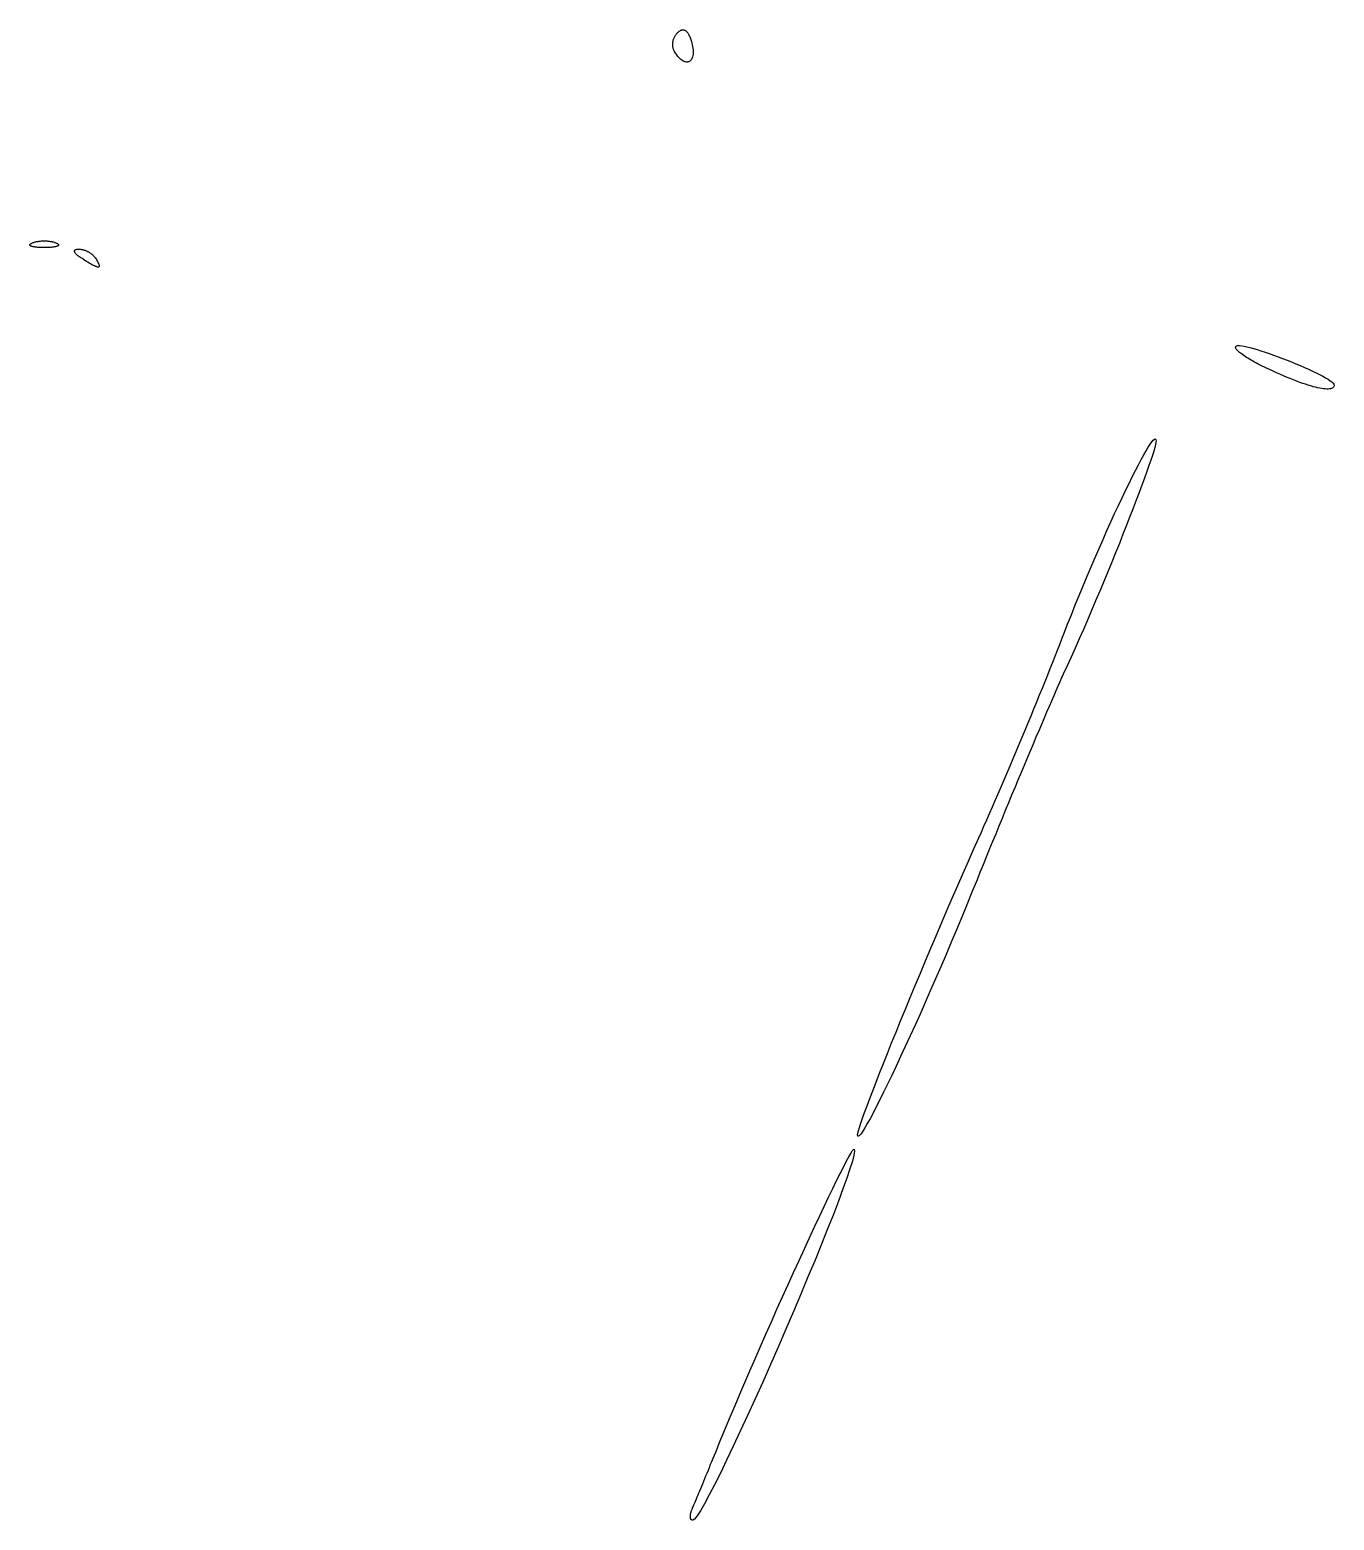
# Model space of a CAD drawing. Extents: x 61.4 to 117, y 125.4 to 225.4.
# Drawn here: x 67.59 to 77.81, y 147.22 to 158.9 of the extents above; entities that cross this region are included whole.
import ezdxf

# ---------------------------------------------------------------- set-up
doc = ezdxf.new("R2010")
doc.units = 0
doc.layers.add('LAYER_1', color=7, linetype='CONTINUOUS')

msp = doc.modelspace()

# ---------------------------------------------------------------- linework, layer by layer
at = {"layer": 'LAYER_1', "color": 7}
for points in [[(72.642, 158.731), (72.64, 158.735), (72.638, 158.739), (72.635, 158.744), (72.634, 158.749), (72.632, 158.753), (72.631, 158.758), (72.63, 158.763), (72.629, 158.768), (72.628, 158.774), (72.627, 158.779), (72.627, 158.784), (72.627, 158.789), (72.627, 158.795), (72.628, 158.8), (72.628, 158.805), (72.629, 158.811), (72.63, 158.816), (72.631, 158.821), (72.633, 158.826), (72.634, 158.831), (72.636, 158.837), (72.638, 158.842), (72.64, 158.847), (72.643, 158.851), (72.645, 158.856), (72.648, 158.861), (72.651, 158.865), (72.654, 158.87), (72.658, 158.874), (72.661, 158.878), (72.665, 158.882)], [(72.665, 158.882), (72.669, 158.886), (72.674, 158.89), (72.678, 158.893), (72.682, 158.896), (72.687, 158.899), (72.691, 158.901), (72.695, 158.902), (72.699, 158.903), (72.703, 158.904), (72.707, 158.904), (72.711, 158.904), (72.715, 158.903), (72.719, 158.902), (72.723, 158.9), (72.726, 158.898), (72.73, 158.895), (72.734, 158.892), (72.737, 158.889), (72.741, 158.885), (72.744, 158.88), (72.747, 158.876), (72.75, 158.87), (72.754, 158.865), (72.757, 158.858), (72.76, 158.852), (72.763, 158.845), (72.765, 158.837), (72.768, 158.829), (72.771, 158.821), (72.774, 158.812), (72.776, 158.802)], [(72.776, 158.802), (72.78, 158.787), (72.783, 158.773), (72.785, 158.759), (72.786, 158.746), (72.786, 158.734), (72.786, 158.723), (72.786, 158.712), (72.784, 158.702), (72.782, 158.693), (72.78, 158.685), (72.776, 158.678), (72.773, 158.672), (72.769, 158.666), (72.764, 158.661), (72.759, 158.657), (72.754, 158.654), (72.748, 158.652), (72.742, 158.651), (72.735, 158.651), (72.728, 158.652), (72.721, 158.654), (72.714, 158.657), (72.706, 158.661), (72.699, 158.666), (72.691, 158.672), (72.683, 158.679), (72.675, 158.687), (72.667, 158.696), (72.659, 158.707), (72.65, 158.718), (72.642, 158.731)], [(67.701, 157.197), (67.692, 157.197), (67.683, 157.198), (67.674, 157.198), (67.665, 157.198), (67.657, 157.199), (67.65, 157.199), (67.643, 157.2), (67.636, 157.201), (67.63, 157.201), (67.624, 157.202), (67.618, 157.203), (67.613, 157.204), (67.608, 157.205), (67.604, 157.206), (67.601, 157.208), (67.597, 157.209), (67.595, 157.21), (67.592, 157.212), (67.591, 157.213), (67.589, 157.215), (67.589, 157.216), (67.588, 157.218), (67.589, 157.22), (67.589, 157.221), (67.591, 157.223), (67.592, 157.225), (67.595, 157.227), (67.598, 157.229), (67.601, 157.23), (67.605, 157.232), (67.61, 157.234)], [(67.61, 157.234), (67.615, 157.236), (67.62, 157.238), (67.625, 157.24), (67.631, 157.241), (67.636, 157.243), (67.642, 157.244), (67.648, 157.245), (67.654, 157.246), (67.66, 157.247), (67.666, 157.248), (67.673, 157.248), (67.679, 157.249), (67.685, 157.249), (67.692, 157.249), (67.698, 157.25), (67.705, 157.25), (67.711, 157.249), (67.717, 157.249), (67.724, 157.249), (67.73, 157.248), (67.736, 157.248), (67.743, 157.247), (67.749, 157.246), (67.755, 157.245), (67.761, 157.244), (67.766, 157.243), (67.772, 157.241), (67.778, 157.24), (67.783, 157.238), (67.788, 157.236), (67.793, 157.234)], [(67.793, 157.234), (67.798, 157.232), (67.802, 157.23), (67.805, 157.229), (67.808, 157.227), (67.81, 157.225), (67.812, 157.223), (67.813, 157.221), (67.814, 157.22), (67.814, 157.218), (67.814, 157.216), (67.813, 157.215), (67.812, 157.213), (67.81, 157.212), (67.808, 157.21), (67.805, 157.209), (67.802, 157.208), (67.798, 157.206), (67.794, 157.205), (67.79, 157.204), (67.785, 157.203), (67.779, 157.202), (67.773, 157.201), (67.767, 157.201), (67.76, 157.2), (67.753, 157.199), (67.745, 157.199), (67.737, 157.198), (67.729, 157.198), (67.72, 157.198), (67.711, 157.197), (67.701, 157.197)], [(67.994, 157.113), (67.988, 157.117), (67.982, 157.121), (67.977, 157.125), (67.972, 157.128), (67.967, 157.132), (67.963, 157.136), (67.959, 157.139), (67.955, 157.143), (67.951, 157.146), (67.949, 157.149), (67.946, 157.152), (67.944, 157.155), (67.942, 157.158), (67.94, 157.161), (67.939, 157.163), (67.938, 157.166), (67.938, 157.168), (67.938, 157.17), (67.938, 157.172), (67.939, 157.174), (67.94, 157.176), (67.942, 157.177), (67.943, 157.179), (67.946, 157.18), (67.948, 157.181), (67.951, 157.182), (67.955, 157.183), (67.958, 157.184), (67.962, 157.184), (67.967, 157.185), (67.972, 157.185)], [(67.972, 157.185), (67.977, 157.185), (67.981, 157.184), (67.986, 157.184), (67.991, 157.183), (67.996, 157.182), (68.001, 157.181), (68.006, 157.18), (68.011, 157.179), (68.015, 157.177), (68.02, 157.176), (68.025, 157.174), (68.03, 157.172), (68.035, 157.17), (68.04, 157.168), (68.044, 157.165), (68.049, 157.163), (68.054, 157.16), (68.058, 157.157), (68.063, 157.154), (68.067, 157.151), (68.071, 157.148), (68.075, 157.145), (68.079, 157.142), (68.083, 157.138), (68.086, 157.135), (68.09, 157.131), (68.093, 157.128), (68.096, 157.124), (68.099, 157.12), (68.102, 157.116), (68.104, 157.113)], [(68.104, 157.113), (68.11, 157.104), (68.114, 157.096), (68.118, 157.089), (68.122, 157.082), (68.125, 157.076), (68.128, 157.07), (68.13, 157.065), (68.131, 157.06), (68.132, 157.056), (68.132, 157.053), (68.132, 157.05), (68.131, 157.048), (68.13, 157.046), (68.128, 157.045), (68.125, 157.044), (68.122, 157.044), (68.118, 157.045), (68.113, 157.046), (68.108, 157.048), (68.102, 157.05), (68.096, 157.053), (68.089, 157.056), (68.081, 157.06), (68.073, 157.065), (68.064, 157.07), (68.054, 157.076), (68.043, 157.082), (68.032, 157.089), (68.02, 157.096), (68.008, 157.104), (67.995, 157.113)], [(77.298, 156.244), (77.281, 156.252), (77.264, 156.26), (77.247, 156.268), (77.231, 156.276), (77.216, 156.284), (77.201, 156.292), (77.187, 156.3), (77.173, 156.308), (77.16, 156.315), (77.147, 156.323), (77.135, 156.33), (77.123, 156.337), (77.112, 156.344), (77.102, 156.351), (77.093, 156.358), (77.084, 156.364), (77.076, 156.37), (77.068, 156.376), (77.062, 156.382), (77.056, 156.387), (77.051, 156.393), (77.047, 156.397), (77.043, 156.402), (77.04, 156.406), (77.039, 156.41), (77.038, 156.414), (77.038, 156.417), (77.039, 156.42), (77.04, 156.423), (77.043, 156.425), (77.047, 156.427)], [(77.047, 156.427), (77.056, 156.429), (77.069, 156.429), (77.086, 156.428), (77.105, 156.424), (77.127, 156.42), (77.151, 156.414), (77.178, 156.407), (77.207, 156.398), (77.237, 156.389), (77.269, 156.378), (77.302, 156.367), (77.336, 156.355), (77.371, 156.342), (77.406, 156.329), (77.441, 156.315), (77.476, 156.301), (77.511, 156.287), (77.545, 156.272), (77.578, 156.258), (77.61, 156.243), (77.64, 156.229), (77.669, 156.215), (77.696, 156.202), (77.721, 156.189), (77.743, 156.176), (77.763, 156.165), (77.779, 156.154), (77.793, 156.144), (77.803, 156.135), (77.809, 156.127), (77.811, 156.12)], [(77.811, 156.12), (77.81, 156.114), (77.808, 156.108), (77.805, 156.103), (77.801, 156.099), (77.796, 156.095), (77.789, 156.092), (77.782, 156.09), (77.773, 156.089), (77.763, 156.088), (77.752, 156.088), (77.74, 156.089), (77.727, 156.09), (77.713, 156.092), (77.697, 156.095), (77.681, 156.098), (77.664, 156.102), (77.646, 156.107), (77.627, 156.113), (77.607, 156.119), (77.586, 156.126), (77.564, 156.133), (77.541, 156.141), (77.517, 156.15), (77.493, 156.16), (77.467, 156.17), (77.441, 156.18), (77.414, 156.192), (77.386, 156.204), (77.358, 156.216), (77.328, 156.23), (77.298, 156.244)], [(76.415, 155.683), (76.414, 155.671), (76.411, 155.654), (76.405, 155.63), (76.397, 155.602), (76.386, 155.568), (76.374, 155.53), (76.359, 155.488), (76.343, 155.441), (76.324, 155.39), (76.304, 155.336), (76.283, 155.278), (76.26, 155.218), (76.235, 155.155), (76.21, 155.089), (76.183, 155.021), (76.155, 154.951), (76.127, 154.879), (76.097, 154.806), (76.067, 154.732), (76.036, 154.657), (76.005, 154.581), (75.973, 154.505), (75.941, 154.429), (75.909, 154.353), (75.877, 154.278), (75.845, 154.203), (75.813, 154.13), (75.781, 154.058), (75.75, 153.988), (75.719, 153.919), (75.688, 153.853)], [(75.693, 154.171), (75.722, 154.246), (75.752, 154.32), (75.782, 154.396), (75.812, 154.471), (75.843, 154.546), (75.874, 154.621), (75.906, 154.695), (75.937, 154.768), (75.968, 154.84), (75.999, 154.91), (76.03, 154.98), (76.061, 155.047), (76.09, 155.112), (76.12, 155.175), (76.148, 155.236), (76.176, 155.294), (76.203, 155.349), (76.228, 155.401), (76.253, 155.449), (76.276, 155.494), (76.298, 155.535), (76.318, 155.572), (76.337, 155.605), (76.354, 155.633), (76.369, 155.656), (76.382, 155.675), (76.393, 155.688), (76.402, 155.695), (76.409, 155.697), (76.414, 155.694), (76.415, 155.683)], [(75.025, 152.571), (75.046, 152.616), (75.066, 152.663), (75.088, 152.712), (75.11, 152.762), (75.132, 152.813), (75.154, 152.864), (75.177, 152.917), (75.2, 152.971), (75.224, 153.025), (75.247, 153.08), (75.271, 153.136), (75.294, 153.192), (75.318, 153.248), (75.342, 153.304), (75.365, 153.36), (75.389, 153.416), (75.412, 153.472), (75.435, 153.528), (75.458, 153.583), (75.48, 153.638), (75.502, 153.692), (75.524, 153.745), (75.545, 153.797), (75.566, 153.849), (75.586, 153.899), (75.606, 153.948), (75.625, 153.996), (75.643, 154.042), (75.661, 154.087), (75.677, 154.13), (75.693, 154.171)], [(75.688, 153.853), (75.675, 153.824), (75.661, 153.793), (75.646, 153.759), (75.63, 153.722), (75.613, 153.684), (75.595, 153.643), (75.577, 153.6), (75.557, 153.555), (75.537, 153.509), (75.516, 153.46), (75.495, 153.41), (75.473, 153.359), (75.451, 153.306), (75.428, 153.251), (75.404, 153.196), (75.381, 153.139), (75.357, 153.082), (75.332, 153.024), (75.308, 152.964), (75.283, 152.905), (75.258, 152.845), (75.233, 152.784), (75.208, 152.723), (75.183, 152.662), (75.158, 152.601), (75.133, 152.541), (75.108, 152.48), (75.084, 152.419), (75.059, 152.359), (75.035, 152.3), (75.012, 152.241)], [(74.076, 150.243), (74.078, 150.255), (74.082, 150.275), (74.09, 150.301), (74.101, 150.334), (74.115, 150.374), (74.131, 150.419), (74.15, 150.47), (74.171, 150.527), (74.195, 150.589), (74.22, 150.656), (74.248, 150.727), (74.278, 150.802), (74.309, 150.88), (74.342, 150.963), (74.377, 151.048), (74.413, 151.136), (74.45, 151.227), (74.488, 151.32), (74.528, 151.414), (74.568, 151.51), (74.609, 151.608), (74.65, 151.706), (74.692, 151.804), (74.734, 151.903), (74.776, 152.001), (74.818, 152.099), (74.86, 152.197), (74.902, 152.293), (74.944, 152.387), (74.985, 152.48), (75.025, 152.571)], [(75.012, 152.241), (74.972, 152.144), (74.932, 152.047), (74.892, 151.949), (74.851, 151.851), (74.81, 151.754), (74.769, 151.657), (74.728, 151.561), (74.686, 151.466), (74.645, 151.372), (74.605, 151.28), (74.565, 151.19), (74.526, 151.103), (74.487, 151.018), (74.449, 150.935), (74.413, 150.856), (74.377, 150.781), (74.343, 150.709), (74.31, 150.64), (74.279, 150.577), (74.25, 150.517), (74.222, 150.463), (74.197, 150.413), (74.173, 150.369), (74.152, 150.331), (74.133, 150.298), (74.116, 150.272), (74.103, 150.252), (74.091, 150.239), (74.083, 150.233), (74.078, 150.234), (74.076, 150.243)], [(74.048, 150.131), (74.051, 150.116), (74.046, 150.084), (74.035, 150.037), (74.016, 149.977), (73.992, 149.904), (73.961, 149.819), (73.926, 149.723), (73.886, 149.619), (73.841, 149.506), (73.793, 149.386), (73.742, 149.26), (73.687, 149.129), (73.631, 148.995), (73.573, 148.858), (73.513, 148.719), (73.453, 148.58), (73.392, 148.442), (73.332, 148.306), (73.272, 148.173), (73.213, 148.044), (73.156, 147.92), (73.101, 147.803), (73.049, 147.693), (73, 147.592), (72.954, 147.501), (72.913, 147.421), (72.876, 147.352), (72.844, 147.297), (72.818, 147.257), (72.797, 147.232), (72.784, 147.223)], [(73.015, 147.882), (73.046, 147.958), (73.08, 148.039), (73.115, 148.123), (73.152, 148.21), (73.191, 148.301), (73.231, 148.393), (73.272, 148.488), (73.314, 148.584), (73.357, 148.681), (73.4, 148.778), (73.444, 148.876), (73.488, 148.973), (73.531, 149.069), (73.574, 149.164), (73.617, 149.258), (73.659, 149.349), (73.699, 149.437), (73.739, 149.522), (73.777, 149.603), (73.814, 149.681), (73.848, 149.754), (73.881, 149.822), (73.911, 149.884), (73.939, 149.941), (73.965, 149.991), (73.987, 150.034), (74.006, 150.07), (74.022, 150.098), (74.034, 150.118), (74.043, 150.129), (74.048, 150.131)], [(72.781, 147.314), (72.783, 147.32), (72.786, 147.327), (72.789, 147.335), (72.793, 147.344), (72.798, 147.354), (72.802, 147.365), (72.808, 147.378), (72.813, 147.391), (72.819, 147.405), (72.825, 147.421), (72.832, 147.437), (72.839, 147.454), (72.846, 147.471), (72.854, 147.49), (72.862, 147.509), (72.87, 147.529), (72.879, 147.55), (72.887, 147.571), (72.896, 147.592), (72.906, 147.615), (72.915, 147.637), (72.924, 147.661), (72.934, 147.684), (72.944, 147.708), (72.954, 147.732), (72.964, 147.757), (72.974, 147.782), (72.984, 147.807), (72.994, 147.832), (73.005, 147.857), (73.015, 147.882)], [(72.784, 147.223), (72.782, 147.223), (72.779, 147.223), (72.778, 147.224), (72.776, 147.225), (72.774, 147.226), (72.772, 147.227), (72.771, 147.229), (72.77, 147.231), (72.769, 147.233), (72.768, 147.235), (72.767, 147.237), (72.766, 147.24), (72.766, 147.242), (72.765, 147.245), (72.765, 147.248), (72.765, 147.251), (72.765, 147.255), (72.765, 147.258), (72.766, 147.262), (72.766, 147.266), (72.767, 147.27), (72.767, 147.274), (72.768, 147.278), (72.769, 147.282), (72.771, 147.286), (72.772, 147.291), (72.773, 147.296), (72.775, 147.3), (72.777, 147.305), (72.779, 147.31), (72.781, 147.314)]]:
    msp.add_lwpolyline(points, dxfattribs=at)
for points in [[(72.642, 158.731)], [(67.61, 157.234)], [(67.995, 157.113)], [(77.298, 156.244)], [(74.076, 150.243)], [(72.781, 147.314)]]:
    msp.add_lwpolyline(points, close=True, dxfattribs=at)

doc.saveas('drawing.dxf')
